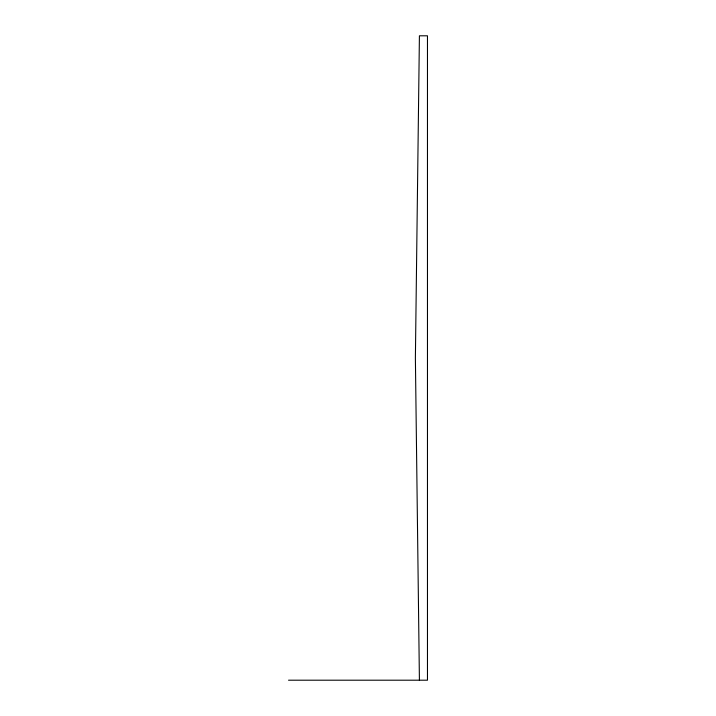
<?xml version="1.0" encoding="UTF-8"?>
<svg xmlns="http://www.w3.org/2000/svg" width="716" height="716" viewBox="0 0 716 716"><rect width="100%" height="100%" fill="white"/><g stroke="black" fill="none" stroke-linecap="round" stroke-linejoin="round"><path stroke-width="1.07" d="M288.53 680.2L427.47 680.2L427.47 35.8L419.415 35.8L415.387 358L419.415 680.2"/></g></svg>
